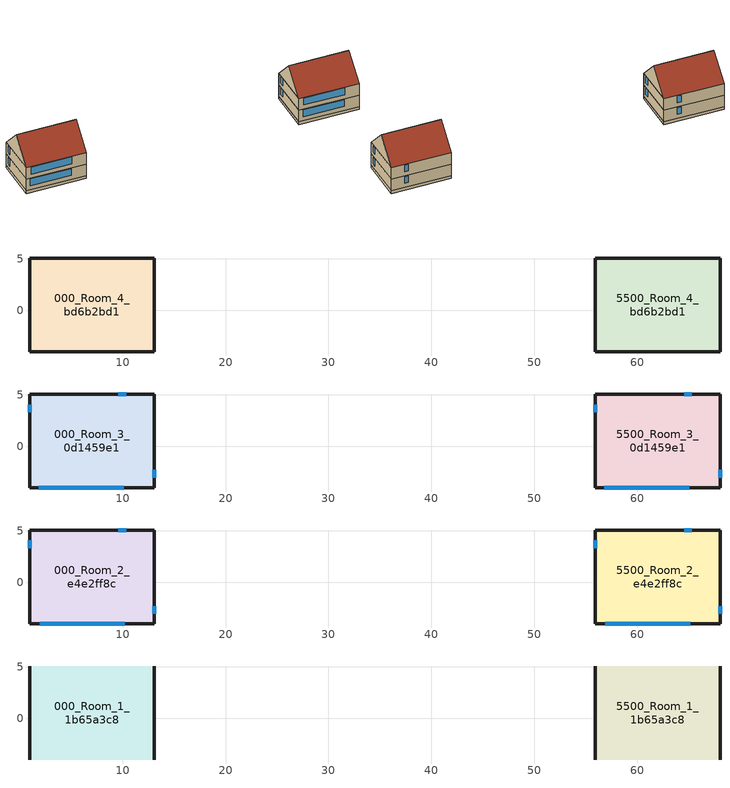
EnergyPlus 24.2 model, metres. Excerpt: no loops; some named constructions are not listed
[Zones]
000_Room_4_bd6b2bd1
 floor ground (Generic Ground Slab): 13.07,5.05 13.07,-4.05 0.93,-4.05 0.93,5.05 z0
 wall outside (Generic Exterior Wall): 0.93,5.05 0.93,-4.05 13.07,-4.05 13.07,5.05 0.93,5.05 z0:0.61
5500_Room_4_bd6b2bd1
 floor ground (Generic Ground Slab): 68.07,5.05 68.07,-4.05 55.93,-4.05 55.93,5.05 z0
 wall outside (Generic Exterior Wall): 55.93,5.05 55.93,-4.05 68.07,-4.05 68.07,5.05 55.93,5.05 z0:0.61
000_Room_3_0d1459e1
 floor to 000_Room_4_bd6b2bd1 (Generic Interior Floor): 13.07,5.05 13.07,-4.05 0.93,-4.05 0.93,5.05 z0.61
 wall outside (Generic Exterior Wall): 0.93,5.05 0.93,-4.05 13.07,-4.05 13.07,5.05 0.93,5.05 z0.61:3.2
 window (Generic Double Pane): 0.93,4.05 0.93,3.31 z1.52:3.04; 1.81,-4.05 10.08,-4.05 / 13.07,-3.05 13.07,-2.32 / 10.32,5.05 9.58,5.05 z1.52:3.05
5500_Room_3_0d1459e1
 floor to 5500_Room_4_bd6b2bd1 (Generic Interior Floor): 68.07,5.05 68.07,-4.05 55.93,-4.05 55.93,5.05 z0.61
 wall outside (Generic Exterior Wall): 55.93,5.05 55.93,-4.05 68.07,-4.05 68.07,5.05 55.93,5.05 z0.61:3.2
 window (Generic Double Pane): 55.93,4.05 55.93,3.31 z1.52:3.04; 56.81,-4.05 65.08,-4.05 / 68.07,-3.05 68.07,-2.32 / 65.32,5.05 64.58,5.05 z1.52:3.05
000_Room_2_e4e2ff8c
 floor to 000_Room_3_0d1459e1 (Generic Interior Floor): 13.07,5.05 13.07,-4.05 0.93,-4.05 0.93,5.05 z3.2
 wall outside (Generic Exterior Wall): 13.07,5.05 0.93,5.05 0.93,-4.05 13.07,-4.05 13.07,5.05 z3.2:5.79
 window (Generic Double Pane): 10.32,5.05 9.57,5.05 / 0.93,4.05 0.93,3.28 / 1.93,-4.05 10.19,-4.05 / 13.07,-3.05 13.07,-2.33 z4.12:5.64
5500_Room_2_e4e2ff8c
 floor to 5500_Room_3_0d1459e1 (Generic Interior Floor): 68.07,5.05 68.07,-4.05 55.93,-4.05 55.93,5.05 z3.2
 wall outside (Generic Exterior Wall): 68.07,5.05 55.93,5.05 55.93,-4.05 68.07,-4.05 68.07,5.05 z3.2:5.79
 window (Generic Double Pane): 65.32,5.05 64.57,5.05 / 55.93,4.05 55.93,3.28 / 56.93,-4.05 65.19,-4.05 / 68.07,-3.05 68.07,-2.33 z4.12:5.64
000_Room_1_1b65a3c8
 floor to 000_Room_2_e4e2ff8c (Generic Interior Floor): 13.07,5.05 13.07,-4.05 0.93,-4.05 0.93,5.05 z5.79
 wall outside (Generic Exterior Wall): 13.07,0.5,10.34 13.07,-4.05,5.79 13.07,5.05,5.79; 0.93,0.5,10.34 0.93,5.05,5.79 0.93,-4.05,5.79
 roof outside (Generic Roof): 0.93,0.5,10.34 0.93,-4.05,5.79 13.07,-4.05,5.79 13.07,0.5,10.34; 13.07,0.5,10.34 13.07,5.05,5.79 0.93,5.05,5.79 0.93,0.5,10.34
5500_Room_1_1b65a3c8
 floor to 5500_Room_2_e4e2ff8c (Generic Interior Floor): 68.07,5.05 68.07,-4.05 55.93,-4.05 55.93,5.05 z5.79
 wall outside (Generic Exterior Wall): 68.07,0.5,10.34 68.07,-4.05,5.79 68.07,5.05,5.79; 55.93,0.5,10.34 55.93,5.05,5.79 55.93,-4.05,5.79
 roof outside (Generic Roof): 55.93,0.5,10.34 55.93,-4.05,5.79 68.07,-4.05,5.79 68.07,0.5,10.34; 68.07,0.5,10.34 68.07,5.05,5.79 55.93,5.05,5.79 55.93,0.5,10.34
[SizingPeriod:DesignDay] Day of Month=21; Dry-Bulb Temperature Range Modifier Type=DefaultMultipliers; Barometric Pressure {Pa}=100893; Rain Indicator=No; Snow Indicator=No; Daylight Saving Time Indicator=No; Begin Environment Reset Mode=FullResetAtBeginEnvironment
Name | Month | Day Type | Maximum Dry-Bulb Temperature {C} | Daily Dry-Bulb Temperature Range {deltaC} | Humidity Condition Type | Wetbulb or DewPoint at Maximum Dry-Bulb {C} | Wind Speed {m/s} | Wind Direction {deg} | Solar Model Indicator | Sky Clearness
Montreal Intl AP Ann Htg 99.6% Condns DB | 1 | WinterDesignDay | -22.9 | 0 | Wetbulb | -22.9 | 4.3 | 260 | ASHRAEClearSky | 0
Montreal Intl AP Ann Htg Wind 99.6% Condns WS=>MCDB | 1 | WinterDesignDay | -3.7 | 0 | Wetbulb | -3.7 | 13.3 | 260 | ASHRAEClearSky | 0
Montreal Intl AP Ann Hum_n 99.6% Condns DP=>MCDB | 1 | WinterDesignDay | -22.1 | 0 | Dewpoint | -29.5 | 4.3 | 260 | ASHRAEClearSky | 0
Montreal Intl AP April .4% Condns DB=>MCWB | 4 | SummerDesignDay | 24.2 | 9.2 | Wetbulb | 15.7 | 4.7 | 230 | ASHRAETau2017
Montreal Intl AP April .4% Condns WB=>MCDB | 4 | SummerDesignDay | 22.5 | 9.2 | Wetbulb | 16.8 | 4.7 | 230 | ASHRAETau2017
Montreal Intl AP August .4% Condns DB=>MCWB | 8 | SummerDesignDay | 31.4 | 8.9 | Wetbulb | 22.9 | 3.6 | 230 | ASHRAETau2017
Montreal Intl AP August .4% Condns WB=>MCDB | 8 | SummerDesignDay | 29.8 | 8.9 | Wetbulb | 24.1 | 3.6 | 230 | ASHRAETau2017
Montreal Intl AP December .4% Condns DB=>MCWB | 12 | SummerDesignDay | 10.7 | 6.5 | Wetbulb | 9.3 | 4.5 | 230 | ASHRAETau2017
Montreal Intl AP December .4% Condns WB=>MCDB | 12 | SummerDesignDay | 10.6 | 6.5 | Wetbulb | 9.4 | 4.5 | 230 | ASHRAETau2017
Montreal Intl AP February .4% Condns DB=>MCWB | 2 | SummerDesignDay | 7.2 | 7.9 | Wetbulb | 4.9 | 4.6 | 230 | ASHRAETau2017
Montreal Intl AP February .4% Condns WB=>MCDB | 2 | SummerDesignDay | 7.1 | 7.9 | Wetbulb | 5.6 | 4.6 | 230 | ASHRAETau2017
Montreal Intl AP January .4% Condns DB=>MCWB | 1 | SummerDesignDay | 8 | 7.6 | Wetbulb | 7.3 | 4.7 | 230 | ASHRAETau2017
Montreal Intl AP January .4% Condns WB=>MCDB | 1 | SummerDesignDay | 7.8 | 7.6 | Wetbulb | 7.3 | 4.7 | 230 | ASHRAETau2017
Montreal Intl AP July .4% Condns DB=>MCWB | 7 | SummerDesignDay | 32.3 | 8.8 | Wetbulb | 23.5 | 3.8 | 230 | ASHRAETau2017
Montreal Intl AP July .4% Condns WB=>MCDB | 7 | SummerDesignDay | 30.8 | 8.8 | Wetbulb | 25.1 | 3.8 | 230 | ASHRAETau2017
Montreal Intl AP June .4% Condns DB=>MCWB | 6 | SummerDesignDay | 31.6 | 9.2 | Wetbulb | 22.7 | 3.9 | 230 | ASHRAETau2017
Montreal Intl AP June .4% Condns WB=>MCDB | 6 | SummerDesignDay | 29.5 | 9.2 | Wetbulb | 24.1 | 3.9 | 230 | ASHRAETau2017
Montreal Intl AP March .4% Condns DB=>MCWB | 3 | SummerDesignDay | 15.6 | 7.9 | Wetbulb | 9.8 | 4.5 | 230 | ASHRAETau2017
Montreal Intl AP March .4% Condns WB=>MCDB | 3 | SummerDesignDay | 14.6 | 7.9 | Wetbulb | 11.7 | 4.5 | 230 | ASHRAETau2017
Montreal Intl AP May .4% Condns DB=>MCWB | 5 | SummerDesignDay | 29 | 9.9 | Wetbulb | 19 | 4.3 | 230 | ASHRAETau2017
Montreal Intl AP May .4% Condns WB=>MCDB | 5 | SummerDesignDay | 26.8 | 9.9 | Wetbulb | 21 | 4.3 | 230 | ASHRAETau2017
Montreal Intl AP November .4% Condns DB=>MCWB | 11 | SummerDesignDay | 16.7 | 6.8 | Wetbulb | 13.7 | 4.4 | 230 | ASHRAETau2017
Montreal Intl AP November .4% Condns WB=>MCDB | 11 | SummerDesignDay | 15.9 | 6.8 | Wetbulb | 14.5 | 4.4 | 230 | ASHRAETau2017
Montreal Intl AP October .4% Condns DB=>MCWB | 10 | SummerDesignDay | 23.8 | 7.7 | Wetbulb | 17.5 | 4.2 | 230 | ASHRAETau2017
Montreal Intl AP October .4% Condns WB=>MCDB | 10 | SummerDesignDay | 22.5 | 7.7 | Wetbulb | 19.2 | 4.2 | 230 | ASHRAETau2017
Montreal Intl AP September .4% Condns DB=>MCWB | 9 | SummerDesignDay | 30.3 | 9.1 | Wetbulb | 22.4 | 3.7 | 230 | ASHRAETau2017
Montreal Intl AP September .4% Condns WB=>MCDB | 9 | SummerDesignDay | 27.9 | 9.1 | Wetbulb | 23.3 | 3.7 | 230 | ASHRAETau2017
[Material] Thermal Absorptance=0.9
Name | Roughness | Thickness {m} | Conductivity {W/m-K} | Density {kg/m3} | Specific Heat {J/kg-K} | Solar Absorptance | Visible Absorptance
Generic Acoustic Tile | MediumSmooth | 0.02 | 0.06 | 368 | 590 | 0.2 | 0.2
Generic Ceiling Air Gap | Smooth | 0.1 | 0.556 | 1.28 | 1000 | 0.7 | 0.7
Generic LW Concrete | MediumRough | 0.1 | 0.53 | 1280 | 840 | 0.8 | 0.8
[Construction]
Generic Interior Ceiling: Generic LW Concrete, Generic Ceiling Air Gap, Generic Acoustic Tile
